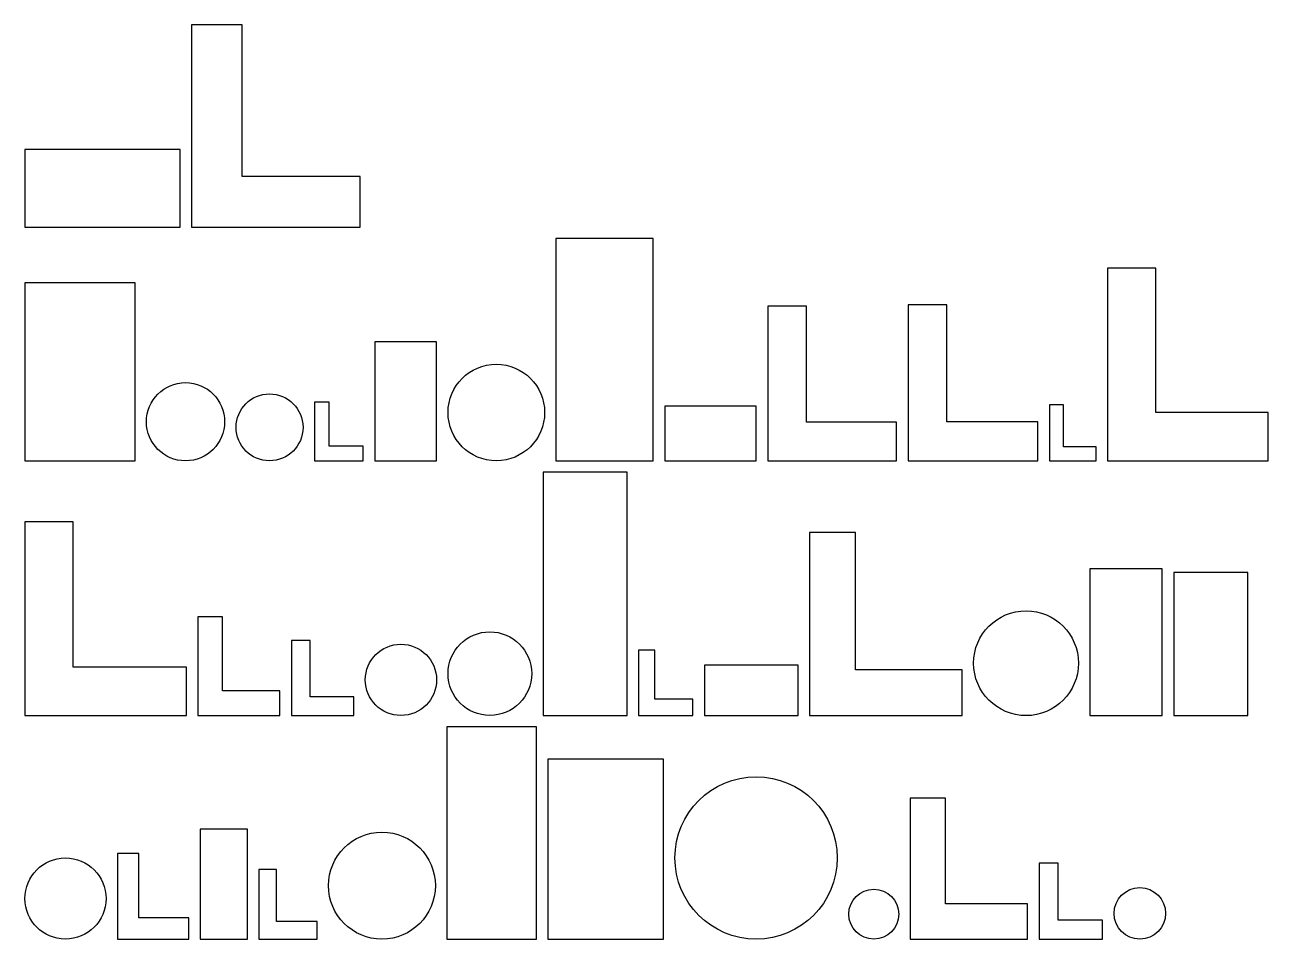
# Model space of a CAD drawing. Header units: millimetres. Extents: x 0 to 1082, y 0 to 795.
import ezdxf

# ---------------------------------------------------------------- set-up
doc = ezdxf.new("R2010")
doc.units = ezdxf.units.MM

msp = doc.modelspace()

# ---------------------------------------------------------------- linework, layer by layer
for points in [[(145, 619.3), (291.6, 619.3), (291.6, 663.3), (189, 663.3), (189, 795.2), (145, 795.2), (145, 619.3)], [(0, 619.3), (135, 619.3), (135, 686.8), (0, 686.8), (0, 619.3)], [(462.1, 416), (546.7, 416), (546.7, 609.3), (462.1, 609.3), (462.1, 416)], [(942, 416), (1081.7, 416), (1081.7, 457.9), (983.9, 457.9), (983.9, 583.7), (942, 583.7), (942, 416)], [(0, 416), (95.9, 416), (95.9, 570.9), (0, 570.9), (0, 416)], [(646.4, 416), (758.4, 416), (758.4, 449.6), (680, 449.6), (680, 550.5), (646.4, 550.5), (646.4, 416)], [(768.4, 416), (881.4, 416), (881.4, 449.9), (802.3, 449.9), (802.3, 551.6), (768.4, 551.6), (768.4, 416)], [(304.4, 416), (358.2, 416), (358.2, 519.5), (304.4, 519.5), (304.4, 416)], [(252, 416), (294.4, 416), (294.4, 428.8), (264.7, 428.8), (264.7, 466.9), (252, 466.9), (252, 416)], [(556.7, 416), (636.4, 416), (636.4, 463.5), (556.7, 463.5), (556.7, 416)], [(891.4, 416), (932, 416), (932, 428.2), (903.6, 428.2), (903.6, 464.8), (891.4, 464.8), (891.4, 416)], [(451, 194.5), (524, 194.5), (524, 406), (451, 406), (451, 194.5)], [(0, 194.5), (140.5, 194.5), (140.5, 236.6), (42.1, 236.6), (42.1, 363), (0, 363), (0, 194.5)], [(682.8, 194.5), (815.6, 194.5), (815.6, 234.3), (722.6, 234.3), (722.6, 353.8), (682.8, 353.8), (682.8, 194.5)], [(926.7, 194.5), (989.6, 194.5), (989.6, 322.1), (926.7, 322.1), (926.7, 194.5)], [(999.6, 194.5), (1064.2, 194.5), (1064.2, 318.8), (999.6, 318.8), (999.6, 194.5)], [(150.5, 194.5), (221.9, 194.5), (221.9, 215.9), (171.9, 215.9), (171.9, 280.2), (150.5, 280.2), (150.5, 194.5)], [(231.9, 194.5), (286.1, 194.5), (286.1, 210.8), (248.2, 210.8), (248.2, 259.6), (231.9, 259.6), (231.9, 194.5)], [(534, 194.5), (581.3, 194.5), (581.3, 208.7), (548.2, 208.7), (548.2, 251.2), (534, 251.2), (534, 194.5)], [(591.3, 194.5), (672.8, 194.5), (672.8, 238.4), (591.3, 238.4), (591.3, 194.5)], [(367.1, 0), (445.1, 0), (445.1, 184.5), (367.1, 184.5), (367.1, 0)], [(455.1, 0), (555.6, 0), (555.6, 156.5), (455.1, 156.5), (455.1, 0)], [(770.3, 0), (872.5, 0), (872.5, 30.7), (801, 30.7), (801, 122.6), (770.3, 122.6), (770.3, 0)], [(152.6, 0), (193.6, 0), (193.6, 95.5), (152.6, 95.5), (152.6, 0)], [(80.5, 0), (142.6, 0), (142.6, 18.6), (99.2, 18.6), (99.2, 74.5), (80.5, 74.5), (80.5, 0)], [(882.5, 0), (937.6, 0), (937.6, 16.5), (899, 16.5), (899, 66.2), (882.5, 66.2), (882.5, 0)], [(203.6, 0), (254.2, 0), (254.2, 15.2), (218.8, 15.2), (218.8, 60.7), (203.6, 60.7), (203.6, 0)]]:
    msp.add_lwpolyline(points, close=True)
for centre, radius in [((410.2, 458), 42), ((139.8, 450), 34), ((212.9, 445.1), 29.1), ((871.1, 240), 45.6), ((404.6, 230.9), 36.4), ((327.2, 225.5), 31), ((636.2, 70.6), 70.6), ((310.7, 46.5), 46.5), ((35.3, 35.3), 35.3), ((738.6, 21.7), 21.7), ((970.1, 22.4), 22.4)]:
    msp.add_circle(centre, radius)

doc.saveas('drawing.dxf')
